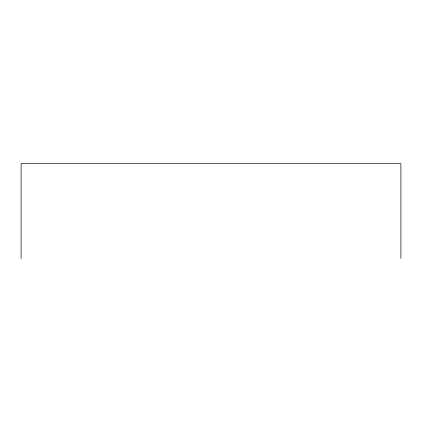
<?xml version="1.0" encoding="UTF-8"?>
<svg xmlns="http://www.w3.org/2000/svg" width="422" height="422" viewBox="0 0 422 422"><rect width="100%" height="100%" fill="white"/><g stroke="black" fill="none" stroke-linecap="round" stroke-linejoin="round"><path stroke-width="0.63" d="M400.9 258.428L400.9 163.572L21.1 163.572L21.1 258.428"/></g></svg>
